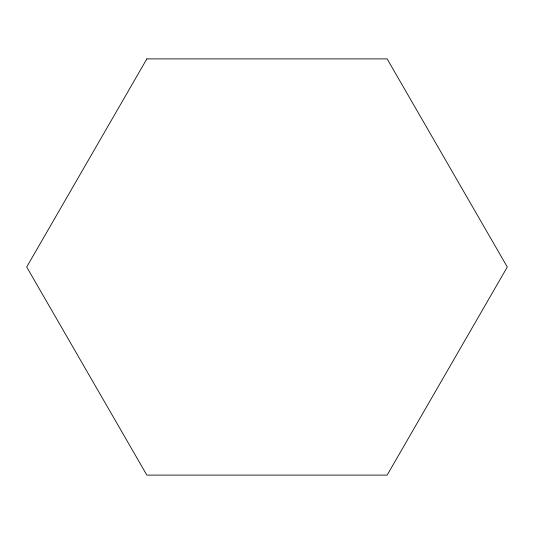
<?xml version="1.0" encoding="UTF-8"?>
<svg xmlns="http://www.w3.org/2000/svg" width="534" height="534" viewBox="0 0 534 534"><rect width="100%" height="100%" fill="white"/><g stroke="black" fill="none" stroke-linecap="round" stroke-linejoin="round"><path stroke-width="0.8" d="M146.85 58.894L26.7 267L146.85 475.106L387.15 475.106L507.3 267L387.15 58.894L146.85 58.894"/></g></svg>
